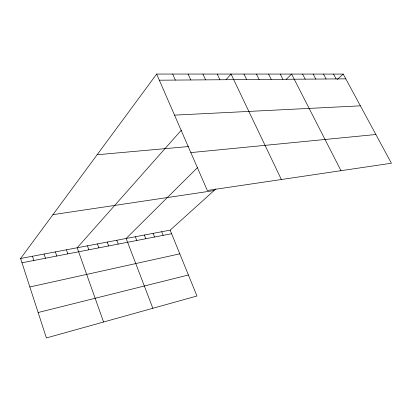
<?xml version="1.0" encoding="UTF-8"?>
<svg xmlns="http://www.w3.org/2000/svg" width="412" height="412" viewBox="0 0 412 412"><rect width="100%" height="100%" fill="white"/><g stroke="black" fill="none" stroke-linecap="round" stroke-linejoin="round"><path stroke-width="0.62" d="M215.857 188.933L170.156 230.143L196.957 295.996L46.396 337.948L20.6 258.494L156.653 74.052L343.222 74.078L391.4 163.229L207.318 190.478L156.653 74.052M181.347 130.166L77.193 247.767L103.587 322.014M226.044 79.696L231.039 74.062L281.355 179.519M197.425 167.653L126.16 238.481L152.857 308.284M286.149 79.475L291.588 74.072L340.987 170.692M337.196 79.511L343.222 74.078M38.136 312.512L188.413 275.005M29.844 286.968L179.797 253.838M21.991 262.784L171.613 233.722M20.6 258.494L170.156 230.143M52.937 214.652L214.029 190.581M190.838 152.605L375.878 134.513M97.119 154.757L188.624 146.528M174.534 115.139L360.382 105.838M159.331 80.196L345.797 78.852M333.509 74.078L336.099 78.919M323.508 74.072L326.108 78.991M313.192 74.072L315.808 79.068M302.557 74.072L305.184 79.145M280.258 74.067L282.9 79.305M268.557 74.067L271.209 79.387M256.47 74.067L259.127 79.475M243.971 74.062L246.633 79.567M217.237 74.062L219.915 79.758M202.931 74.057L205.609 79.861M188.083 74.057L190.761 79.969M172.669 74.052L175.347 80.082M161.72 231.745L163.173 235.36M153.104 233.377L154.557 237.034M144.313 235.041L145.766 238.744M135.332 236.745L136.784 240.484M116.792 240.258L118.234 244.089M107.218 242.076L108.655 245.949M97.428 243.93L98.865 247.849M87.426 245.825L88.858 249.796M66.409 249.811L67.831 253.88M55.368 251.902L56.784 256.027M44.058 254.044L45.464 258.221M32.471 256.243L33.872 260.477"/></g></svg>
